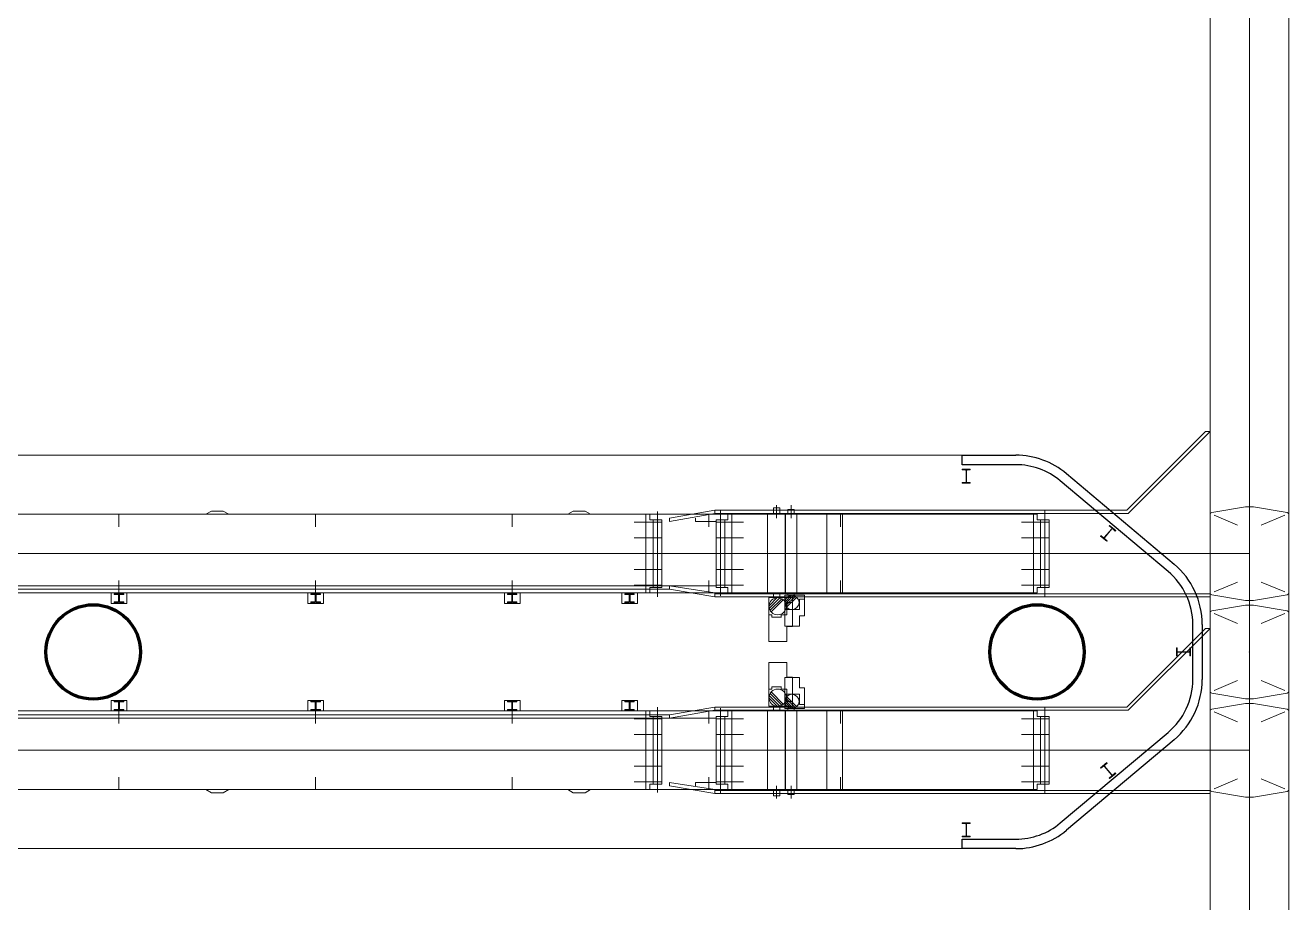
# Model space of a CAD drawing. Header units: metres. Extents: x 1807 to 3745, y 842 to 1968.
# Drawn here: x 3461.14 to 3477.2, y 1328.81 to 1339.97 of the extents above; entities that cross this region are included whole.
import ezdxf

# ---------------------------------------------------------------- set-up
doc = ezdxf.new("R2010")
doc.units = ezdxf.units.M
doc.header["$MEASUREMENT"] = 0
doc.layers.add('Level 1', color=7, linetype='Continuous', lineweight=0)

msp = doc.modelspace()

# ---------------------------------------------------------------- linework, layer by layer
at = {"layer": 'Level 1', "color": 7, "linetype": 'Continuous', "lineweight": 0}
for p, q in [((3476.2, 1267.909), (3476.2, 1392.8)), ((3477.2, 1267.909), (3477.2, 1392.8)), ((3475.143, 1333.8), (3476.143, 1334.8)), ((3475.16, 1333.76), (3476.2, 1334.8)), ((3476.143, 1334.8), (3476.2, 1334.8)), ((3448.37, 1334.5), (3473.73, 1334.5)), ((3474.373, 1334.266), (3475.743, 1333.116)), ((3463.503, 1333.79), (3463.434, 1333.75)), ((3463.503, 1333.79), (3463.653, 1333.79)), ((3463.723, 1333.75), (3463.653, 1333.79)), ((3468.103, 1333.79), (3468.034, 1333.75)), ((3468.103, 1333.79), (3468.253, 1333.79)), ((3468.323, 1333.75), (3468.253, 1333.79)), ((3469.328, 1333.7), (3469.903, 1333.8)), ((3469.903, 1333.76), (3469.328, 1333.66)), ((3474.1, 1333.8), (3469.903, 1333.8)), ((3469.903, 1333.76), (3469.903, 1333.8)), ((3474.1, 1333.76), (3469.903, 1333.76)), ((3470.788, 1333.76), (3470.588, 1333.76)), ((3470.648, 1333.83), (3470.648, 1333.76)), ((3470.728, 1333.83), (3470.648, 1333.83)), ((3470.728, 1333.83), (3470.728, 1333.76)), ((3470.947, 1333.76), (3470.797, 1333.76)), ((3470.912, 1333.81), (3470.832, 1333.81)), ((3470.832, 1333.81), (3470.832, 1333.76)), ((3470.912, 1333.81), (3470.912, 1333.76)), ((3474.1, 1333.8), (3474.82, 1333.8)), ((3474.1, 1332.7), (3474.1, 1333.8)), ((3474.1, 1333.76), (3474.82, 1333.76)), ((3474.82, 1333.8), (3475.143, 1333.8)), ((3474.82, 1333.76), (3475.16, 1333.76)), ((3476.65, 1333.845), (3476.221, 1333.774)), ((3476.75, 1333.845), (3476.65, 1333.845)), ((3476.75, 1333.845), (3477.179, 1333.774)), ((3473.953, 1333.75), (3448.147, 1333.75)), ((3462.328, 1333.75), (3462.328, 1333.59)), ((3464.828, 1333.75), (3464.828, 1333.59)), ((3467.328, 1333.75), (3467.328, 1333.59)), ((3469.228, 1333.65), (3468.878, 1333.65)), ((3469.078, 1333.75), (3469.028, 1333.75)), ((3469.078, 1333.68), (3469.078, 1333.75)), ((3469.228, 1333.68), (3469.078, 1333.68)), ((3469.228, 1332.82), (3469.228, 1333.68)), ((3469.328, 1333.66), (3469.328, 1333.7)), ((3469.659, 1333.7), (3469.659, 1333.66)), ((3469.918, 1333.66), (3469.659, 1333.66)), ((3469.828, 1333.75), (3469.828, 1333.59)), ((3469.919, 1333.68), (3469.919, 1332.82)), ((3469.919, 1333.68), (3470.069, 1333.68)), ((3469.919, 1333.65), (3470.269, 1333.65)), ((3470.068, 1333.75), (3470.118, 1333.75)), ((3470.069, 1333.68), (3470.069, 1333.75)), ((3471.5, 1333.59), (3471.5, 1333.75)), ((3474.153, 1333.65), (3473.803, 1333.65)), ((3474.003, 1333.75), (3473.953, 1333.75)), ((3474.003, 1333.68), (3474.003, 1333.75)), ((3474.153, 1333.68), (3474.003, 1333.68)), ((3474.153, 1332.82), (3474.153, 1333.68)), ((3476.2, 1333.749), (3476.2, 1332.751)), ((3476.25, 1333.738), (3476.55, 1333.611)), ((3477.15, 1333.738), (3476.85, 1333.611)), ((3477.2, 1333.749), (3477.2, 1332.751)), ((3477.2, 1333.749), (3477.2, 1332.751)), ((3469.228, 1333.45), (3468.878, 1333.45)), ((3469.919, 1333.45), (3470.269, 1333.45)), ((3474.153, 1333.45), (3473.803, 1333.45)), ((3469.228, 1333.25), (3468.878, 1333.25)), ((3469.919, 1333.25), (3470.269, 1333.25)), ((3474.153, 1333.25), (3473.803, 1333.25)), ((3474.821, 1333.251), (3474.819, 1333.249)), ((3474.821, 1333.249), (3474.819, 1333.251)), ((3476.701, 1333.251), (3476.699, 1333.249)), ((3476.701, 1333.249), (3476.699, 1333.251)), ((3476.699, 1333.251), (3476.701, 1333.249)), ((3476.701, 1333.251), (3476.699, 1333.249)), ((3469.228, 1333.05), (3468.878, 1333.05)), ((3469.919, 1333.05), (3470.269, 1333.05)), ((3474.153, 1333.05), (3473.803, 1333.05)), ((3469.918, 1332.84), (3450.328, 1332.84)), ((3469.328, 1332.8), (3450.328, 1332.8)), ((3462.328, 1332.91), (3462.328, 1332.75)), ((3464.828, 1332.91), (3464.828, 1332.75)), ((3467.328, 1332.91), (3467.328, 1332.75)), ((3469.228, 1332.85), (3468.878, 1332.85)), ((3469.228, 1332.82), (3469.078, 1332.82)), ((3469.078, 1332.82), (3469.078, 1332.75)), ((3469.328, 1332.8), (3469.328, 1332.84)), ((3469.328, 1332.84), (3469.903, 1332.75)), ((3469.903, 1332.7), (3469.328, 1332.8)), ((3469.828, 1332.91), (3469.828, 1332.75)), ((3469.919, 1332.85), (3470.269, 1332.85)), ((3469.919, 1332.82), (3470.069, 1332.82)), ((3470.069, 1332.82), (3470.069, 1332.75)), ((3471.5, 1332.75), (3471.5, 1332.91)), ((3474.153, 1332.85), (3473.803, 1332.85)), ((3474.153, 1332.82), (3474.003, 1332.82)), ((3474.003, 1332.82), (3474.003, 1332.75)), ((3476.25, 1332.762), (3476.55, 1332.889)), ((3477.15, 1332.762), (3476.85, 1332.889)), ((3473.953, 1332.75), (3449.589, 1332.75)), ((3462.228, 1332.616), (3462.228, 1332.75)), ((3462.228, 1332.75), (3462.428, 1332.75)), ((3462.268, 1332.74), (3462.388, 1332.74)), ((3462.268, 1332.74), (3462.268, 1332.73)), ((3462.268, 1332.73), (3462.323, 1332.73)), ((3462.268, 1332.636), (3462.268, 1332.626)), ((3462.268, 1332.636), (3462.323, 1332.636)), ((3462.288, 1332.75), (3462.288, 1332.74)), ((3462.323, 1332.73), (3462.323, 1332.636)), ((3462.333, 1332.73), (3462.388, 1332.73)), ((3462.333, 1332.73), (3462.333, 1332.636)), ((3462.333, 1332.636), (3462.388, 1332.636)), ((3462.368, 1332.75), (3462.368, 1332.74)), ((3462.388, 1332.74), (3462.388, 1332.73)), ((3462.388, 1332.636), (3462.388, 1332.626)), ((3462.428, 1332.616), (3462.428, 1332.75)), ((3464.728, 1332.616), (3464.728, 1332.75)), ((3464.728, 1332.75), (3464.928, 1332.75)), ((3464.768, 1332.74), (3464.888, 1332.74)), ((3464.768, 1332.74), (3464.768, 1332.73)), ((3464.768, 1332.73), (3464.823, 1332.73)), ((3464.768, 1332.636), (3464.768, 1332.626)), ((3464.768, 1332.636), (3464.823, 1332.636)), ((3464.788, 1332.75), (3464.788, 1332.74)), ((3464.823, 1332.73), (3464.823, 1332.636)), ((3464.833, 1332.73), (3464.888, 1332.73)), ((3464.833, 1332.73), (3464.833, 1332.636)), ((3464.833, 1332.636), (3464.888, 1332.636)), ((3464.868, 1332.75), (3464.868, 1332.74)), ((3464.888, 1332.74), (3464.888, 1332.73)), ((3464.888, 1332.636), (3464.888, 1332.626)), ((3464.928, 1332.616), (3464.928, 1332.75)), ((3467.228, 1332.616), (3467.228, 1332.75)), ((3467.228, 1332.75), (3467.428, 1332.75)), ((3467.268, 1332.74), (3467.388, 1332.74)), ((3467.268, 1332.74), (3467.268, 1332.73)), ((3467.268, 1332.73), (3467.323, 1332.73)), ((3467.268, 1332.636), (3467.268, 1332.626)), ((3467.268, 1332.636), (3467.323, 1332.636)), ((3467.288, 1332.75), (3467.288, 1332.74)), ((3467.323, 1332.73), (3467.323, 1332.636)), ((3467.333, 1332.73), (3467.388, 1332.73)), ((3467.333, 1332.73), (3467.333, 1332.636)), ((3467.333, 1332.636), (3467.388, 1332.636)), ((3467.368, 1332.75), (3467.368, 1332.74)), ((3467.388, 1332.74), (3467.388, 1332.73)), ((3467.388, 1332.636), (3467.388, 1332.626)), ((3467.428, 1332.616), (3467.428, 1332.75)), ((3468.72, 1332.616), (3468.72, 1332.75)), ((3468.72, 1332.75), (3468.92, 1332.75)), ((3468.76, 1332.74), (3468.88, 1332.74)), ((3468.76, 1332.74), (3468.76, 1332.73)), ((3468.76, 1332.73), (3468.815, 1332.73)), ((3468.76, 1332.636), (3468.76, 1332.626)), ((3468.76, 1332.636), (3468.815, 1332.636)), ((3468.78, 1332.75), (3468.78, 1332.74)), ((3468.815, 1332.73), (3468.815, 1332.636)), ((3468.825, 1332.73), (3468.88, 1332.73)), ((3468.825, 1332.73), (3468.825, 1332.636)), ((3468.825, 1332.636), (3468.88, 1332.636)), ((3468.86, 1332.75), (3468.86, 1332.74)), ((3468.88, 1332.74), (3468.88, 1332.73)), ((3468.88, 1332.636), (3468.88, 1332.626)), ((3468.92, 1332.616), (3468.92, 1332.75)), ((3469.078, 1332.75), (3469.028, 1332.75)), ((3469.903, 1332.7), (3469.903, 1332.75)), ((3474.1, 1332.74), (3469.903, 1332.74)), ((3474.1, 1332.7), (3469.903, 1332.7)), ((3470.068, 1332.75), (3470.118, 1332.75)), ((3470.788, 1332.74), (3470.588, 1332.74)), ((3470.592, 1332.69), (3470.592, 1332.472)), ((3470.592, 1332.69), (3470.892, 1332.69)), ((3470.593, 1332.587), (3470.696, 1332.69)), ((3470.596, 1332.554), (3470.728, 1332.687)), ((3470.606, 1332.529), (3470.754, 1332.677)), ((3470.62, 1332.508), (3470.774, 1332.663)), ((3470.648, 1332.74), (3470.648, 1332.69)), ((3470.728, 1332.74), (3470.728, 1332.69)), ((3470.792, 1332.72), (3470.792, 1332.538)), ((3470.792, 1332.72), (3471.042, 1332.72)), ((3470.792, 1332.634), (3470.879, 1332.72)), ((3470.795, 1332.607), (3470.905, 1332.717)), ((3470.947, 1332.74), (3470.797, 1332.74)), ((3470.803, 1332.586), (3470.927, 1332.709)), ((3470.815, 1332.568), (3470.944, 1332.697)), ((3470.832, 1332.74), (3470.832, 1332.72)), ((3470.892, 1332.69), (3470.892, 1332.63)), ((3470.912, 1332.74), (3470.912, 1332.72)), ((3470.982, 1332.67), (3471.042, 1332.67)), ((3470.982, 1332.67), (3470.982, 1332.538)), ((3471.042, 1332.72), (3471.042, 1332.67)), ((3474.003, 1332.75), (3473.953, 1332.75)), ((3474.1, 1332.74), (3474.82, 1332.74)), ((3474.1, 1332.7), (3474.82, 1332.7)), ((3474.82, 1332.74), (3476.2, 1332.74)), ((3474.82, 1332.7), (3476.2, 1332.7)), ((3476.65, 1332.655), (3476.221, 1332.727)), ((3476.75, 1332.655), (3476.65, 1332.655)), ((3476.75, 1332.655), (3477.179, 1332.727)), ((3462.228, 1332.616), (3462.428, 1332.616)), ((3462.268, 1332.626), (3462.388, 1332.626)), ((3464.728, 1332.616), (3464.928, 1332.616)), ((3464.768, 1332.626), (3464.888, 1332.626)), ((3467.228, 1332.616), (3467.428, 1332.616)), ((3467.268, 1332.626), (3467.388, 1332.626)), ((3468.72, 1332.616), (3468.92, 1332.616)), ((3468.76, 1332.626), (3468.88, 1332.626)), ((3470.592, 1332.472), (3470.628, 1332.472)), ((3470.628, 1332.472), (3470.628, 1332.442)), ((3470.748, 1332.472), (3470.748, 1332.442)), ((3470.748, 1332.472), (3470.82, 1332.472)), ((3470.792, 1332.538), (3470.982, 1332.538)), ((3470.82, 1332.63), (3470.892, 1332.63)), ((3470.82, 1332.63), (3470.82, 1332.472)), ((3476.2, 1332.499), (3476.2, 1331.501)), ((3476.65, 1332.595), (3476.221, 1332.523)), ((3476.25, 1332.488), (3476.55, 1332.361)), ((3476.75, 1332.595), (3476.65, 1332.595)), ((3476.699, 1332.626), (3476.701, 1332.624)), ((3476.701, 1332.626), (3476.699, 1332.624)), ((3476.75, 1332.595), (3477.179, 1332.523)), ((3477.15, 1332.488), (3476.85, 1332.361)), ((3477.2, 1332.499), (3477.2, 1331.501)), ((3477.2, 1332.499), (3477.2, 1331.501)), ((3470.628, 1332.442), (3470.749, 1332.442)), ((3476.1, 1332.35), (3476.1, 1331.65)), ((3475.143, 1331.3), (3476.143, 1332.3)), ((3475.16, 1331.26), (3476.2, 1332.3)), ((3476.143, 1332.3), (3476.2, 1332.3)), ((3476.699, 1332.001), (3476.701, 1331.999)), ((3476.701, 1332.001), (3476.699, 1331.999)), ((3470.592, 1331.528), (3470.628, 1331.528)), ((3470.592, 1331.31), (3470.592, 1331.528)), ((3470.628, 1331.558), (3470.749, 1331.558)), ((3470.628, 1331.528), (3470.628, 1331.558)), ((3470.748, 1331.528), (3470.748, 1331.558)), ((3470.748, 1331.528), (3470.82, 1331.528)), ((3470.82, 1331.37), (3470.82, 1331.528)), ((3476.25, 1331.512), (3476.55, 1331.639)), ((3477.15, 1331.512), (3476.85, 1331.639)), ((3462.228, 1331.384), (3462.228, 1331.25)), ((3462.228, 1331.384), (3462.428, 1331.384)), ((3462.268, 1331.374), (3462.388, 1331.374)), ((3462.268, 1331.364), (3462.268, 1331.374)), ((3462.268, 1331.364), (3462.323, 1331.364)), ((3462.323, 1331.27), (3462.323, 1331.364)), ((3462.333, 1331.364), (3462.388, 1331.364)), ((3462.333, 1331.27), (3462.333, 1331.364)), ((3462.388, 1331.364), (3462.388, 1331.374)), ((3462.428, 1331.384), (3462.428, 1331.25)), ((3464.728, 1331.384), (3464.728, 1331.25)), ((3464.728, 1331.384), (3464.928, 1331.384)), ((3464.768, 1331.374), (3464.888, 1331.374)), ((3464.768, 1331.364), (3464.768, 1331.374)), ((3464.768, 1331.364), (3464.823, 1331.364)), ((3464.823, 1331.27), (3464.823, 1331.364)), ((3464.833, 1331.364), (3464.888, 1331.364)), ((3464.833, 1331.27), (3464.833, 1331.364)), ((3464.888, 1331.364), (3464.888, 1331.374)), ((3464.928, 1331.384), (3464.928, 1331.25)), ((3467.228, 1331.384), (3467.228, 1331.25)), ((3467.228, 1331.384), (3467.428, 1331.384)), ((3467.268, 1331.374), (3467.388, 1331.374)), ((3467.268, 1331.364), (3467.268, 1331.374)), ((3467.268, 1331.364), (3467.323, 1331.364)), ((3467.323, 1331.27), (3467.323, 1331.364)), ((3467.333, 1331.364), (3467.388, 1331.364)), ((3467.333, 1331.27), (3467.333, 1331.364)), ((3467.388, 1331.364), (3467.388, 1331.374)), ((3467.428, 1331.384), (3467.428, 1331.25)), ((3468.72, 1331.384), (3468.72, 1331.25)), ((3468.72, 1331.384), (3468.92, 1331.384)), ((3468.76, 1331.374), (3468.88, 1331.374)), ((3468.76, 1331.364), (3468.76, 1331.374)), ((3468.76, 1331.364), (3468.815, 1331.364)), ((3468.815, 1331.27), (3468.815, 1331.364)), ((3468.825, 1331.364), (3468.88, 1331.364)), ((3468.825, 1331.27), (3468.825, 1331.364)), ((3468.88, 1331.364), (3468.88, 1331.374)), ((3468.92, 1331.384), (3468.92, 1331.25)), ((3470.593, 1331.413), (3470.696, 1331.31)), ((3470.596, 1331.446), (3470.728, 1331.313)), ((3470.606, 1331.471), (3470.754, 1331.323)), ((3470.62, 1331.492), (3470.774, 1331.338)), ((3470.792, 1331.462), (3470.982, 1331.462)), ((3470.792, 1331.28), (3470.792, 1331.462)), ((3470.792, 1331.367), (3470.879, 1331.28)), ((3470.795, 1331.393), (3470.905, 1331.283)), ((3470.803, 1331.415), (3470.927, 1331.291)), ((3470.815, 1331.432), (3470.944, 1331.303)), ((3470.82, 1331.37), (3470.892, 1331.37)), ((3470.892, 1331.31), (3470.892, 1331.37)), ((3470.982, 1331.33), (3470.982, 1331.462)), ((3476.65, 1331.405), (3476.221, 1331.477)), ((3476.75, 1331.405), (3476.65, 1331.405)), ((3476.699, 1331.376), (3476.701, 1331.374)), ((3476.701, 1331.376), (3476.699, 1331.374)), ((3476.75, 1331.405), (3477.179, 1331.477)), ((3473.953, 1331.25), (3448.147, 1331.25)), ((3469.328, 1331.2), (3450.328, 1331.2)), ((3462.228, 1331.25), (3462.428, 1331.25)), ((3462.268, 1331.27), (3462.323, 1331.27)), ((3462.268, 1331.26), (3462.268, 1331.27)), ((3462.268, 1331.26), (3462.388, 1331.26)), ((3462.288, 1331.25), (3462.288, 1331.26)), ((3462.328, 1331.09), (3462.328, 1331.25)), ((3462.333, 1331.27), (3462.388, 1331.27)), ((3462.368, 1331.25), (3462.368, 1331.26)), ((3462.388, 1331.26), (3462.388, 1331.27)), ((3464.728, 1331.25), (3464.928, 1331.25)), ((3464.768, 1331.27), (3464.823, 1331.27)), ((3464.768, 1331.26), (3464.768, 1331.27)), ((3464.768, 1331.26), (3464.888, 1331.26)), ((3464.788, 1331.25), (3464.788, 1331.26)), ((3464.828, 1331.09), (3464.828, 1331.25)), ((3464.833, 1331.27), (3464.888, 1331.27)), ((3464.868, 1331.25), (3464.868, 1331.26)), ((3464.888, 1331.26), (3464.888, 1331.27)), ((3467.228, 1331.25), (3467.428, 1331.25)), ((3467.268, 1331.27), (3467.323, 1331.27)), ((3467.268, 1331.26), (3467.268, 1331.27)), ((3467.268, 1331.26), (3467.388, 1331.26)), ((3467.288, 1331.25), (3467.288, 1331.26)), ((3467.328, 1331.09), (3467.328, 1331.25)), ((3467.333, 1331.27), (3467.388, 1331.27)), ((3467.368, 1331.25), (3467.368, 1331.26)), ((3467.388, 1331.26), (3467.388, 1331.27)), ((3468.72, 1331.25), (3468.92, 1331.25)), ((3468.76, 1331.27), (3468.815, 1331.27)), ((3468.76, 1331.26), (3468.76, 1331.27)), ((3468.76, 1331.26), (3468.88, 1331.26)), ((3468.78, 1331.25), (3468.78, 1331.26)), ((3468.825, 1331.27), (3468.88, 1331.27)), ((3468.86, 1331.25), (3468.86, 1331.26)), ((3468.88, 1331.26), (3468.88, 1331.27)), ((3469.078, 1331.25), (3469.028, 1331.25)), ((3469.078, 1331.18), (3469.078, 1331.25)), ((3469.328, 1331.2), (3469.903, 1331.3)), ((3469.903, 1331.26), (3469.328, 1331.16)), ((3469.328, 1331.16), (3469.328, 1331.2)), ((3469.828, 1331.09), (3469.828, 1331.25)), ((3474.1, 1331.3), (3469.903, 1331.3)), ((3469.903, 1331.26), (3469.903, 1331.3)), ((3474.1, 1331.26), (3469.903, 1331.26)), ((3470.068, 1331.25), (3470.118, 1331.25)), ((3470.069, 1331.18), (3470.069, 1331.25)), ((3470.788, 1331.26), (3470.588, 1331.26)), ((3470.592, 1331.31), (3470.892, 1331.31)), ((3470.648, 1331.26), (3470.648, 1331.31)), ((3470.728, 1331.26), (3470.728, 1331.31)), ((3470.792, 1331.28), (3471.042, 1331.28)), ((3470.947, 1331.26), (3470.797, 1331.26)), ((3470.832, 1331.26), (3470.832, 1331.28)), ((3470.912, 1331.26), (3470.912, 1331.28)), ((3470.982, 1331.33), (3471.042, 1331.33)), ((3471.042, 1331.28), (3471.042, 1331.33)), ((3471.5, 1331.09), (3471.5, 1331.25)), ((3474.003, 1331.25), (3473.953, 1331.25)), ((3474.003, 1331.18), (3474.003, 1331.25)), ((3474.1, 1331.3), (3474.82, 1331.3)), ((3474.1, 1330.2), (3474.1, 1331.3)), ((3474.1, 1331.26), (3474.82, 1331.26)), ((3474.82, 1331.3), (3475.143, 1331.3)), ((3474.82, 1331.26), (3475.16, 1331.26)), ((3476.2, 1331.249), (3476.2, 1330.251)), ((3476.65, 1331.345), (3476.221, 1331.273)), ((3476.25, 1331.238), (3476.55, 1331.111)), ((3476.75, 1331.345), (3476.65, 1331.345)), ((3476.75, 1331.345), (3477.179, 1331.273)), ((3477.15, 1331.238), (3476.85, 1331.111)), ((3477.2, 1331.249), (3477.2, 1330.251)), ((3477.2, 1331.249), (3477.2, 1330.251)), ((3469.918, 1331.16), (3450.328, 1331.16)), ((3469.228, 1331.15), (3468.878, 1331.15)), ((3469.228, 1331.18), (3469.078, 1331.18)), ((3469.228, 1331.18), (3469.228, 1330.32)), ((3469.919, 1330.32), (3469.919, 1331.18)), ((3469.919, 1331.18), (3470.069, 1331.18)), ((3469.919, 1331.15), (3470.269, 1331.15)), ((3474.153, 1331.15), (3473.803, 1331.15)), ((3474.153, 1331.18), (3474.003, 1331.18)), ((3474.153, 1331.18), (3474.153, 1330.32)), ((3469.228, 1330.95), (3468.878, 1330.95)), ((3469.919, 1330.95), (3470.269, 1330.95)), ((3474.153, 1330.95), (3473.803, 1330.95)), ((3475.743, 1330.884), (3474.373, 1329.734)), ((3469.228, 1330.75), (3468.878, 1330.75)), ((3469.919, 1330.75), (3470.269, 1330.75)), ((3474.153, 1330.75), (3473.803, 1330.75)), ((3474.821, 1330.751), (3474.819, 1330.749)), ((3474.821, 1330.749), (3474.819, 1330.751)), ((3476.701, 1330.751), (3476.699, 1330.749)), ((3476.701, 1330.749), (3476.699, 1330.751)), ((3476.699, 1330.751), (3476.701, 1330.749)), ((3476.701, 1330.751), (3476.699, 1330.749)), ((3469.228, 1330.55), (3468.878, 1330.55)), ((3469.919, 1330.55), (3470.269, 1330.55)), ((3474.153, 1330.55), (3473.803, 1330.55)), ((3462.328, 1330.25), (3462.328, 1330.41)), ((3464.828, 1330.25), (3464.828, 1330.41)), ((3467.328, 1330.25), (3467.328, 1330.41)), ((3469.828, 1330.25), (3469.828, 1330.41)), ((3471.5, 1330.25), (3471.5, 1330.41)), ((3476.25, 1330.262), (3476.55, 1330.389)), ((3477.15, 1330.262), (3476.85, 1330.389)), ((3473.953, 1330.25), (3448.147, 1330.25)), ((3463.503, 1330.21), (3463.434, 1330.25)), ((3463.723, 1330.25), (3463.653, 1330.21)), ((3468.103, 1330.21), (3468.034, 1330.25)), ((3468.323, 1330.25), (3468.253, 1330.21)), ((3469.228, 1330.35), (3468.878, 1330.35)), ((3469.078, 1330.25), (3469.028, 1330.25)), ((3469.228, 1330.32), (3469.078, 1330.32)), ((3469.078, 1330.32), (3469.078, 1330.25)), ((3469.328, 1330.3), (3469.328, 1330.34)), ((3469.328, 1330.34), (3469.903, 1330.25)), ((3469.903, 1330.2), (3469.328, 1330.3)), ((3469.659, 1330.3), (3469.659, 1330.34)), ((3469.918, 1330.34), (3469.659, 1330.34)), ((3469.903, 1330.2), (3469.903, 1330.25)), ((3474.1, 1330.24), (3469.903, 1330.24)), ((3469.919, 1330.35), (3470.269, 1330.35)), ((3469.919, 1330.32), (3470.069, 1330.32)), ((3470.068, 1330.25), (3470.118, 1330.25)), ((3470.069, 1330.32), (3470.069, 1330.25)), ((3470.788, 1330.24), (3470.588, 1330.24)), ((3470.648, 1330.17), (3470.648, 1330.24)), ((3470.728, 1330.17), (3470.728, 1330.24)), ((3470.947, 1330.24), (3470.797, 1330.24)), ((3470.832, 1330.19), (3470.832, 1330.24)), ((3470.912, 1330.19), (3470.912, 1330.24)), ((3474.153, 1330.35), (3473.803, 1330.35)), ((3474.003, 1330.25), (3473.953, 1330.25)), ((3474.153, 1330.32), (3474.003, 1330.32)), ((3474.003, 1330.32), (3474.003, 1330.25)), ((3474.1, 1330.24), (3474.82, 1330.24)), ((3474.82, 1330.24), (3476.2, 1330.24)), ((3476.65, 1330.155), (3476.221, 1330.227)), ((3476.75, 1330.155), (3477.179, 1330.227)), ((3463.503, 1330.21), (3463.653, 1330.21)), ((3468.103, 1330.21), (3468.253, 1330.21)), ((3474.1, 1330.2), (3469.903, 1330.2)), ((3470.728, 1330.17), (3470.648, 1330.17)), ((3470.912, 1330.19), (3470.832, 1330.19)), ((3474.1, 1330.2), (3474.82, 1330.2)), ((3474.82, 1330.2), (3476.2, 1330.2)), ((3476.75, 1330.155), (3476.65, 1330.155)), ((3476.699, 1330.126), (3476.701, 1330.124)), ((3476.701, 1330.126), (3476.699, 1330.124)), ((3473.73, 1329.5), (3448.37, 1329.5))]:
    msp.add_line(p, q, dxfattribs=at)
at = {"layer": 'Level 1', "color": 7, "linetype": 'Continuous', "lineweight": 0, "ltscale": 4}
for p, q in [((3476.7, 1267.909), (3476.7, 1392.8)), ((3469.173, 1332.7), (3469.173, 1333.785)), ((3469.974, 1333.8), (3469.974, 1332.715)), ((3470.688, 1333.7), (3470.688, 1333.864)), ((3470.872, 1333.7), (3470.872, 1333.864)), ((3474.098, 1332.7), (3474.098, 1333.785)), ((3469.028, 1332.75), (3469.028, 1333.75)), ((3469.118, 1332.82), (3469.118, 1333.68)), ((3470.029, 1333.68), (3470.029, 1332.82)), ((3470.119, 1333.75), (3470.119, 1332.75)), ((3470.575, 1333.75), (3470.575, 1332.75)), ((3470.797, 1333.75), (3470.797, 1332.75)), ((3470.801, 1333.75), (3470.801, 1332.75)), ((3470.947, 1333.75), (3470.947, 1332.75)), ((3471.328, 1332.75), (3471.328, 1333.75)), ((3471.528, 1332.75), (3471.528, 1333.75)), ((3473.953, 1332.75), (3473.953, 1333.75)), ((3474.043, 1332.82), (3474.043, 1333.68)), ((3447.28, 1333.25), (3474.82, 1333.25)), ((3476.7, 1333.25), (3474.82, 1333.25)), ((3471.042, 1332.67), (3471.042, 1332.458)), ((3470.592, 1332.134), (3470.592, 1332.472)), ((3470.792, 1332.326), (3470.792, 1332.538)), ((3470.892, 1332.63), (3470.892, 1332.322)), ((3470.982, 1332.326), (3470.792, 1332.326)), ((3470.82, 1332.322), (3470.892, 1332.322)), ((3470.82, 1332.322), (3470.82, 1332.134)), ((3470.982, 1332.458), (3470.982, 1332.326)), ((3470.982, 1332.458), (3471.042, 1332.458)), ((3470.82, 1332.134), (3470.592, 1332.134)), ((3470.592, 1331.866), (3470.592, 1331.528)), ((3470.82, 1331.866), (3470.592, 1331.866)), ((3470.82, 1331.678), (3470.82, 1331.866)), ((3470.792, 1331.674), (3470.792, 1331.462)), ((3470.982, 1331.674), (3470.792, 1331.674)), ((3470.82, 1331.678), (3470.892, 1331.678)), ((3470.892, 1331.37), (3470.892, 1331.678)), ((3470.982, 1331.542), (3470.982, 1331.674)), ((3470.982, 1331.542), (3471.042, 1331.542)), ((3471.042, 1331.33), (3471.042, 1331.542)), ((3469.028, 1331.25), (3469.028, 1330.25)), ((3469.173, 1331.3), (3469.173, 1330.215)), ((3469.974, 1330.2), (3469.974, 1331.285)), ((3470.119, 1330.25), (3470.119, 1331.25)), ((3470.575, 1330.25), (3470.575, 1331.25)), ((3470.797, 1330.25), (3470.797, 1331.25)), ((3470.801, 1330.25), (3470.801, 1331.25)), ((3470.947, 1330.25), (3470.947, 1331.25)), ((3471.328, 1330.25), (3471.328, 1331.25)), ((3471.528, 1330.25), (3471.528, 1331.25)), ((3473.953, 1331.25), (3473.953, 1330.25)), ((3474.098, 1331.3), (3474.098, 1330.215)), ((3469.118, 1331.18), (3469.118, 1330.32)), ((3470.029, 1330.32), (3470.029, 1331.18)), ((3474.043, 1331.18), (3474.043, 1330.32)), ((3447.28, 1330.75), (3474.82, 1330.75)), ((3476.7, 1330.75), (3474.82, 1330.75)), ((3470.688, 1330.3), (3470.688, 1330.136)), ((3470.872, 1330.3), (3470.872, 1330.136))]:
    msp.add_line(p, q, dxfattribs=at)
at = {"layer": 'Level 1', "color": 7, "linetype": 'Continuous', "lineweight": 30}
for p, q in [((3473.05, 1334.38), (3473.05, 1334.5)), ((3473.05, 1334.5), (3473.73, 1334.5)), ((3473.73, 1334.38), (3473.05, 1334.38)), ((3474.373, 1334.266), (3475.743, 1333.116)), ((3475.666, 1333.024), (3474.296, 1334.174)), ((3475.98, 1331.65), (3475.98, 1332.35)), ((3476.1, 1332.35), (3476.1, 1331.65)), ((3474.296, 1329.826), (3475.666, 1330.976)), ((3475.743, 1330.884), (3474.373, 1329.734)), ((3473.05, 1329.62), (3473.73, 1329.62)), ((3473.05, 1329.5), (3473.05, 1329.62)), ((3473.73, 1329.5), (3473.05, 1329.5))]:
    msp.add_line(p, q, dxfattribs=at)
at = {"layer": 'Level 1', "color": 7, "linetype": 'Continuous', "lineweight": 13}
for p, q in [((3473.151, 1334.322), (3473.05, 1334.322)), ((3473.05, 1334.322), (3473.05, 1334.314)), ((3473.05, 1334.314), (3473.091, 1334.314)), ((3473.098, 1334.307), (3473.098, 1334.16)), ((3473.103, 1334.16), (3473.103, 1334.307)), ((3473.111, 1334.314), (3473.151, 1334.314)), ((3473.151, 1334.314), (3473.151, 1334.322)), ((3473.091, 1334.152), (3473.05, 1334.152)), ((3473.05, 1334.152), (3473.05, 1334.144)), ((3473.05, 1334.144), (3473.151, 1334.144)), ((3473.151, 1334.152), (3473.111, 1334.152)), ((3473.151, 1334.144), (3473.151, 1334.152)), ((3474.917, 1333.603), (3474.923, 1333.609)), ((3474.949, 1333.576), (3474.917, 1333.603)), ((3474.923, 1333.609), (3475, 1333.543)), ((3474.808, 1333.472), (3474.813, 1333.479)), ((3474.886, 1333.407), (3474.808, 1333.472)), ((3474.813, 1333.479), (3474.845, 1333.452)), ((3474.855, 1333.453), (3474.95, 1333.566)), ((3474.953, 1333.563), (3474.859, 1333.45)), ((3474.86, 1333.439), (3474.891, 1333.413)), ((3474.995, 1333.537), (3474.964, 1333.564)), ((3475, 1333.543), (3474.995, 1333.537)), ((3474.891, 1333.413), (3474.886, 1333.407)), ((3475.78, 1332.051), (3475.772, 1332.051)), ((3475.772, 1332.051), (3475.772, 1331.949)), ((3475.78, 1332.01), (3475.78, 1332.051)), ((3475.78, 1331.949), (3475.78, 1331.99)), ((3475.934, 1332.002), (3475.788, 1332.002)), ((3475.788, 1331.998), (3475.934, 1331.998)), ((3475.95, 1332.051), (3475.942, 1332.051)), ((3475.942, 1332.051), (3475.942, 1332.01)), ((3475.942, 1331.99), (3475.942, 1331.949)), ((3475.95, 1331.949), (3475.95, 1332.051)), ((3475.772, 1331.949), (3475.78, 1331.949)), ((3475.942, 1331.949), (3475.95, 1331.949)), ((3474.886, 1330.593), (3474.808, 1330.528)), ((3474.813, 1330.521), (3474.845, 1330.548)), ((3474.855, 1330.547), (3474.95, 1330.434)), ((3474.953, 1330.437), (3474.859, 1330.55)), ((3474.86, 1330.561), (3474.891, 1330.587)), ((3474.891, 1330.587), (3474.886, 1330.593)), ((3474.808, 1330.528), (3474.813, 1330.521)), ((3474.949, 1330.424), (3474.917, 1330.397)), ((3474.917, 1330.397), (3474.923, 1330.391)), ((3474.923, 1330.391), (3475, 1330.457)), ((3474.995, 1330.463), (3474.964, 1330.436)), ((3475, 1330.457), (3474.995, 1330.463)), ((3473.151, 1329.828), (3473.05, 1329.828)), ((3473.05, 1329.828), (3473.05, 1329.82)), ((3473.05, 1329.82), (3473.091, 1329.82)), ((3473.098, 1329.812), (3473.098, 1329.666)), ((3473.103, 1329.666), (3473.103, 1329.812)), ((3473.11, 1329.82), (3473.151, 1329.82)), ((3473.151, 1329.82), (3473.151, 1329.828)), ((3473.091, 1329.658), (3473.05, 1329.658)), ((3473.05, 1329.658), (3473.05, 1329.65)), ((3473.05, 1329.65), (3473.151, 1329.65)), ((3473.151, 1329.658), (3473.11, 1329.658)), ((3473.151, 1329.65), (3473.151, 1329.658))]:
    msp.add_line(p, q, dxfattribs=at)
at = {"layer": 'Level 1', "color": 7, "linetype": 'Continuous', "lineweight": 0}
for centre, radius in [((3470.702, 1332.581), 0.109), ((3470.883, 1332.629), 0.091), ((3470.702, 1331.419), 0.109), ((3470.883, 1331.371), 0.091)]:
    msp.add_circle(centre, radius, dxfattribs=at)
at = {"layer": 'Level 1', "color": 7, "linetype": 'Continuous', "lineweight": 70}
for centre in [(3462, 1332), (3474, 1332)]:
    msp.add_circle(centre, 0.6, dxfattribs=at)
at = {"layer": 'Level 1', "color": 7, "linetype": 'Continuous', "lineweight": 0}
for centre, radius, start, end in [((3473.73, 1333.5), 1, 49.9899, 90), ((3476.225, 1333.749), 0.025, 99.4624, 180), ((3477.175, 1333.749), 0.025, 360, 80.5376), ((3475.1, 1332.35), 1, 0, 49.9895), ((3476.225, 1332.751), 0.025, 180, 260.5378), ((3477.175, 1332.751), 0.025, 279.4622, 360), ((3476.225, 1332.499), 0.025, 99.4624, 180), ((3477.175, 1332.499), 0.025, 360, 80.5376), ((3475.1, 1331.65), 1, 310.0101, 0), ((3476.225, 1331.501), 0.025, 180, 260.5378), ((3477.175, 1331.501), 0.025, 279.4622, 360), ((3476.225, 1331.249), 0.025, 99.4624, 180), ((3477.175, 1331.249), 0.025, 360, 80.5376), ((3476.225, 1330.251), 0.025, 180, 260.5378), ((3477.175, 1330.251), 0.025, 279.4622, 360), ((3473.73, 1330.5), 1, 270, 310.0105)]:
    msp.add_arc(centre, radius, start, end, dxfattribs=at)
at = {"layer": 'Level 1', "color": 7, "linetype": 'Continuous', "lineweight": 30}
for centre, radius, start, end in [((3473.73, 1333.5), 1, 49.9904, 89.9997), ((3473.73, 1333.5), 0.88, 49.9904, 89.9997), ((3475.1, 1332.35), 1, 0.0008, 49.9895), ((3475.1, 1332.35), 0.88, 0.0008, 49.9895), ((3475.1, 1331.65), 0.88, 310.0099, 0.0011), ((3475.1, 1331.65), 1, 310.0099, 0.0011), ((3473.73, 1330.5), 0.88, 270.0009, 310.0096), ((3473.73, 1330.5), 1, 270.0009, 310.0096)]:
    msp.add_arc(centre, radius, start, end, dxfattribs=at)
at = {"layer": 'Level 1', "color": 7, "linetype": 'Continuous', "lineweight": 13}
for centre, start, end in [((3473.091, 1334.307), 0, 90), ((3473.111, 1334.307), 90, 180), ((3473.091, 1334.16), 270, 0), ((3473.111, 1334.16), 180, 270), ((3474.85, 1333.458), 230, 320), ((3474.865, 1333.445), 140, 230), ((3474.944, 1333.571), 320, 50), ((3474.959, 1333.558), 50, 140), ((3475.788, 1332.01), 180, 270), ((3475.788, 1331.99), 90, 180), ((3475.934, 1332.01), 270, 0), ((3475.934, 1331.99), 0, 90), ((3474.85, 1330.542), 40, 130), ((3474.865, 1330.555), 130, 220), ((3474.944, 1330.429), 310, 40), ((3474.959, 1330.442), 220, 310), ((3473.091, 1329.812), 0, 90), ((3473.11, 1329.812), 90, 180), ((3473.091, 1329.666), 270, 0), ((3473.11, 1329.666), 180, 270)]:
    msp.add_arc(centre, 0.0076, start, end, dxfattribs=at)

doc.saveas('drawing.dxf')
